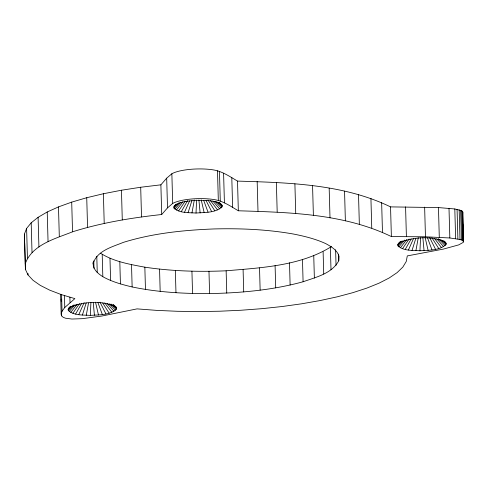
<?xml version="1.0" encoding="UTF-8"?>
<svg xmlns="http://www.w3.org/2000/svg" width="488" height="488" viewBox="0 0 488 488"><rect width="100%" height="100%" fill="white"/><g stroke="black" fill="none" stroke-linecap="round" stroke-linejoin="round"><path stroke-width="0.73" d="M70.235 306.732L68.643 308.3L68.131 309.38L68.308 310.453C74.042 315.76 83.027 314.851 90.317 315.4L90.908 302.456M175.93 204.368L174.338 205.936L173.826 207.022L174.002 208.089C179.736 213.396 188.722 212.487 196.011 213.036L196.603 200.098M400.404 241.59L398.281 243.683L397.763 244.762L397.946 245.836C403.674 251.137 412.659 250.228 419.948 250.783L420.546 237.839M338.745 260.83L339.062 256.316C337.184 250.057 331.248 246.629 325.868 243.683C315.657 238.961 304.695 236.271 293.703 234.081C267.467 229.397 240.73 228.274 214.134 228.939C183.537 230.129 152.713 233.276 123.36 242.377C112.283 246.928 96.776 250.74 93.11 263.776C93.19 269.779 98.216 273.719 102.828 276.708C111.941 281.771 122.043 284.577 132.138 286.95C157.581 292.263 183.653 293.739 209.596 293.587C241.041 292.971 272.676 290.11 303.091 281.765C315.834 277.227 331.785 273.683 338.745 260.83L338.562 254.15M90.317 315.4C98.979 314.693 109.587 315.449 116.376 309.185L116.541 308.105L116.016 307.05L113.777 305.079M196.011 213.036C204.673 212.329 215.281 213.085 222.071 206.827L222.235 205.741L221.711 204.685L219.472 202.715M419.948 250.783C428.616 250.076 439.224 250.826 446.008 244.567L446.178 243.488L445.648 242.432L443.97 240.95M86.26 315.327L88.493 303.097M191.961 212.963L194.322 200.013M415.898 250.704L418.265 237.76M62.037 311.222L64.77 307.495L74.865 298.619L61.329 294.606L49.752 290.171L40.26 285.37L32.989 280.264L28.023 274.921L25.425 269.4L24.4 234.094L26.608 228.439L31.189 222.821L38.095 217.312L47.226 211.981L58.481 206.9L71.706 202.124L86.736 197.719L103.389 193.742L121.451 190.235L140.697 187.252L160.881 184.824L166.683 178.181L171.861 173.752A28.06 7.357 -1.6 0 1 214.025 170.007C222.656 171.562 230.08 176.729 237.51 181.091C289.03 182.695 343.284 184 390.546 206.888L438.462 207.577L454.81 208.962L461.636 210.67L462.77 212.073L463.362 242.304L458.75 244.878L443.427 249.075L407.291 255.907L406.236 261.507L402.826 267.101L397.104 272.621L389.143 278.001L379.042 283.174L366.927 288.072L352.946 292.641L337.275 296.82L320.097 300.553L301.639 303.804L282.125 306.525L261.788 308.684L240.889 310.258L219.685 311.222L198.439 311.564L177.412 311.289L156.861 310.386L137.049 308.88L101.797 316.047L82.319 318.67L71.907 319.042L65.41 318.194L63.165 317.279L61.653 315.889L61.165 314.168L62.037 311.222L61.567 294.471M82.387 315.071L86.217 302.944M188.081 212.707L191.912 200.58M412.025 250.448L415.849 238.327M25.23 263.782C32.116 244.531 55.492 238.669 72.535 231.812C101.492 222.687 131.583 217.807 161.711 214.513L167.512 207.87L172.685 203.447A28.06 7.357 -1.6 0 1 214.854 199.696C223.498 201.202 230.897 206.448 238.339 210.779C289.86 212.384 344.113 213.695 391.376 236.576L425.463 236.79L449.832 237.979L459.995 239.486L462.465 240.358L463.6 241.761M462.77 212.073L462.618 215.659M78.794 314.638L84.137 302.621M184.488 212.274L189.533 200.928M408.432 250.021L413.476 238.669M75.597 314.046L81.52 303.579M181.292 211.682L187.587 200.562M405.229 249.423L411.158 238.961M72.877 313.308L79.471 303.603M178.571 210.944L185.166 201.239M402.515 248.685L409.109 238.98M70.717 312.448L77.153 304.219M176.412 210.084L182.847 201.855M400.355 247.825L406.785 239.596M69.18 311.484L75.097 304.683M174.875 209.12L180.792 202.325M398.818 246.867L404.735 240.066M68.308 310.453L73.432 305.012M174.002 208.089L179.126 202.648M397.946 245.836L402.557 240.938M68.131 309.38L71.224 306.257M173.826 207.022L176.918 203.892M397.763 244.762L401.38 241.121M68.643 308.3L70.9 306.19M398.281 243.683L400.538 241.572M174.338 205.936C180.92 200.806 190.046 200.971 198 200.294C205.899 200.562 214.976 199.866 221.711 204.685M100.534 253.205C113.734 261.659 129.68 264.325 144.844 267.174C171.727 271.23 199.006 271.981 226.139 270.797C261.678 267.711 300.492 265.966 331.505 246.531M69.845 307.239C83.338 301.572 102.864 300.053 116.016 307.05M399.477 242.615C412.976 236.954 432.496 235.429 445.648 242.432M219.38 202.697L220.503 203.685M113.124 304.567L114.808 306.049M442.909 240.529L446.178 243.488M218.423 202.294L222.235 205.741M112.728 304.658L116.541 308.105M440.597 239.407L446.008 244.567M216.654 201.66L222.071 206.827M110.959 304.024L116.376 309.185M438.358 238.626L445.147 245.647M214.94 201.422L221.21 207.9M109.245 303.786L115.516 310.264M436.778 238.809L443.623 246.684M212.835 201.062L219.679 208.943M107.14 303.426L113.985 311.307M434.405 238.315L441.469 247.66M210.462 200.568L217.532 209.919M104.767 302.932L111.837 312.277M431.935 237.772L438.761 248.538M207.998 200.025L214.818 210.798M102.7 303.024L109.123 313.162M429.666 237.583L435.564 249.301M206.052 200.489L211.627 211.56M100.028 302.2L105.933 313.924M427.592 238.016L431.984 249.923M203.649 200.275L208.041 212.176M97.954 302.633L102.346 314.54M425.146 237.577L428.11 250.387M201.209 199.83L204.167 212.64M95.514 302.194L98.472 315.004M422.87 237.778L424.06 250.673M198.927 200.037L200.117 212.933M93.232 302.395L94.422 315.291M24.4 234.094L24.638 241.237M462.697 211.585L463.527 241.279M462.868 224.797L463.106 233.172M462.319 211.115L463.149 240.804M461.636 210.67L462.465 240.358M460.623 210.236L461.453 239.925M459.165 209.797L459.995 239.486M457.073 209.34L457.897 239.029M454.81 208.962L455.639 238.65M449.003 208.291L449.832 237.979M438.462 207.577L439.291 237.266M424.633 207.101L425.463 236.79M405.571 206.863L406.4 236.558M390.546 206.888L391.376 236.576M381.64 202.435L382.47 232.129M370.923 198.305L371.752 227.994M358.515 194.535L359.345 224.224M344.546 191.168L345.376 220.857M335.61 249.758L336.043 265.344M329.174 188.234L330.004 217.922M330.382 247.52L331.004 269.785M323.111 251.79L323.733 274.055M312.564 185.775L313.394 215.464M313.747 255.81L314.37 278.075M302.469 259.494L303.091 281.765M294.898 183.811L295.728 213.5M289.5 262.788L290.122 285.053M276.361 182.366L277.19 212.054M275.092 265.612L275.714 287.877M257.164 181.457L257.993 211.145M259.524 267.918L260.147 290.183M243.097 269.657L243.719 291.922M237.51 181.091L238.339 210.779M231.794 177.577L232.624 207.266M223.589 173.216L224.419 202.904M226.139 270.797L226.761 293.062M219.46 171.434L220.289 201.123M217.495 170.757L218.325 200.452M208.974 271.316L209.596 293.587M191.93 271.206L192.553 293.477M175.351 270.468L175.973 292.733M171.861 173.752L172.685 203.447M166.683 178.181L167.512 207.87M160.881 184.824L161.711 214.513M159.558 269.114L160.174 291.385M144.844 267.174L145.467 289.439M140.697 187.252L141.526 216.94M131.516 264.679L132.138 286.95M121.451 190.235L122.281 219.923M119.816 261.69L120.438 283.955M109.983 258.25L110.605 280.521M103.389 193.742L104.218 223.431M102.206 254.437L102.828 276.708M96.795 256.261L97.252 272.591M93.787 260.83L93.995 268.254M93.068 262.288L93.11 263.776M86.736 197.719L87.566 227.408M71.706 202.124L72.535 231.812M69.869 297.168L70.022 302.499M64.434 295.313L64.77 307.495M61.189 299.138L61.25 301.419M61.61 314.363L61.653 315.889M58.481 206.9L59.31 236.589M60.61 294.38L61.165 314.168M47.226 211.981L48.056 241.67M38.095 217.312L38.924 247.001M31.189 222.821L32.019 252.509M27.981 273.396L28.023 274.921M26.608 228.439L27.438 258.128M24.681 242.756L25.425 269.4"/></g></svg>
